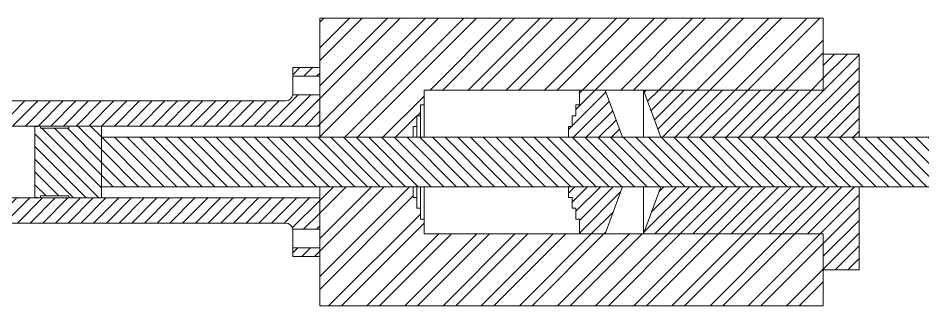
# Model space of a CAD drawing. Header units: inches. Extents: x 0 to 11, y 0 to 6.4.
# Drawn here: x 2.686 to 5.481, y 5.059 to 5.948 of the extents above; entities that cross this region are included whole.
import ezdxf

# ---------------------------------------------------------------- set-up
doc = ezdxf.new("R2010")
doc.units = ezdxf.units.IN
doc.header["$MEASUREMENT"] = 0

msp = doc.modelspace()

# ---------------------------------------------------------------- hatches: boundary and pattern name
at = {"linetype": 'Continuous'}
h = msp.add_hatch(dxfattribs=at)
h.set_pattern_fill('ANSI32', scale=0.22222, style=0)
h.paths.add_polyline_path([(5.1732, 5.9482), (3.6176, 5.9482), (3.6176, 5.5802), (3.9065, 5.5802), (3.9065, 5.6135), (3.9176, 5.6135), (3.9176, 5.6468), (3.9287, 5.6468), (3.9287, 5.6802), (3.9398, 5.6802), (3.9398, 5.726), (5.1732, 5.726)], flags=0)
h = msp.add_hatch(dxfattribs=at)
h.set_pattern_fill('ANSI31', scale=0.222222, style=0)
h.paths.add_polyline_path([(4.6176, 5.726), (4.6717, 5.5802), (5.2843, 5.5802), (5.2843, 5.8371), (5.1732, 5.8371), (5.1732, 5.726)], flags=0)
h = msp.add_hatch(dxfattribs=at)
h.set_pattern_fill('ANSI31', scale=0.222222, style=0)
edge = h.paths.add_edge_path(flags=0)
edge.add_arc((2.0982, 5.7146), 0.0222, 180, 270, ccw=False)
edge.add_line((2.0759, 5.7146), (2.0759, 5.7954))
edge.add_line((2.0759, 5.7954), (1.5065, 5.7954))
edge.add_line((1.5065, 5.7954), (1.5065, 5.7694))
edge.add_line((1.5065, 5.7694), (1.6732, 5.7694))
edge.add_line((1.6732, 5.7694), (1.6732, 5.7104))
edge.add_line((1.6732, 5.7104), (1.5065, 5.7104))
edge.add_line((1.5065, 5.7104), (1.5065, 5.6704))
edge.add_line((1.5065, 5.6704), (1.6154, 5.6704))
edge.add_line((1.6154, 5.6704), (1.812, 5.6704))
edge.add_line((1.812, 5.6704), (1.812, 5.626))
edge.add_line((1.812, 5.626), (1.8232, 5.6149))
edge.add_line((1.8232, 5.6149), (3.6176, 5.6149))
edge.add_line((3.6176, 5.6149), (3.6176, 5.7112))
edge.add_line((3.6176, 5.7112), (3.534, 5.7112))
edge.add_arc((3.512, 5.7146), 0.0222, 270, 351.2282, ccw=False)
edge.add_line((3.512, 5.6924), (2.0982, 5.6924))
h = msp.add_hatch(dxfattribs=at)
h.set_pattern_fill('ANSI31', scale=0.222222, style=0)
h.paths.add_polyline_path([(3.5343, 5.7954), (3.5343, 5.7685), (3.6176, 5.7685), (3.6176, 5.7954)], flags=0)
h = msp.add_hatch(dxfattribs=at)
h.set_pattern_fill('ANSI31', scale=0.222222, angle=90, style=0)
h.paths.add_polyline_path([(6.9988, 5.7815), (6.9433, 5.7815), (6.9433, 5.5802), (2.9433, 5.5802), (2.9433, 5.4274), (6.9433, 5.4274), (6.9433, 5.226), (6.9988, 5.226)], flags=0)
h = msp.add_hatch(dxfattribs=at)
h.set_pattern_fill('ANSI31', scale=0.222222, style=0)
h.paths.add_polyline_path([(4.3865, 5.5802), (4.5532, 5.5802), (4.4991, 5.726), (4.4199, 5.726), (4.4199, 5.6802), (4.4088, 5.6802), (4.4088, 5.6468), (4.3977, 5.6468), (4.3977, 5.6135), (4.3865, 5.6135)], flags=0)
h = msp.add_hatch(dxfattribs=at)
h.set_pattern_fill('ANSI31', scale=0.222222, angle=90, style=0)
h.paths.add_polyline_path([(2.7549, 5.6142), (2.7374, 5.6127), (2.7374, 5.3948), (2.7549, 5.3933), (2.7549, 5.3992), (2.8424, 5.3992), (2.8424, 5.3927), (2.9433, 5.3927), (2.9433, 5.6149), (2.8424, 5.6149), (2.8424, 5.6083), (2.7549, 5.6083)], flags=0)
h = msp.add_hatch(dxfattribs=at)
h.set_pattern_fill('ANSI32', scale=0.22222, style=0)
h.paths.add_polyline_path([(3.9065, 5.4274), (3.6176, 5.4274), (3.6176, 5.0593), (5.1732, 5.0593), (5.1732, 5.2815), (3.9398, 5.2815), (3.9398, 5.3274), (3.9287, 5.3274), (3.9287, 5.3607), (3.9176, 5.3607), (3.9176, 5.394), (3.9065, 5.394)], flags=0)
h = msp.add_hatch(dxfattribs=at)
h.set_pattern_fill('ANSI31', scale=0.222222, style=0)
h.paths.add_polyline_path([(4.4199, 5.2815), (4.4991, 5.2815), (4.5532, 5.4274), (4.3865, 5.4274), (4.3865, 5.394), (4.3977, 5.394), (4.3977, 5.3607), (4.4088, 5.3607), (4.4088, 5.3274), (4.4199, 5.3274)], flags=0)
h = msp.add_hatch(dxfattribs=at)
h.set_pattern_fill('ANSI31', scale=0.222222, style=0)
h.paths.add_polyline_path([(5.1732, 5.2815), (5.1732, 5.1704), (5.2843, 5.1704), (5.2843, 5.4274), (4.6717, 5.4274), (4.6176, 5.2815)], flags=0)
h = msp.add_hatch(dxfattribs=at)
h.set_pattern_fill('ANSI31', scale=0.222222, style=0)
edge = h.paths.add_edge_path(flags=0)
edge.add_arc((3.512, 5.2929), 0.0222, 8.7718, 90, ccw=False)
edge.add_line((3.534, 5.2963), (3.6176, 5.2963))
edge.add_line((3.6176, 5.2963), (3.6176, 5.3927))
edge.add_line((3.6176, 5.3927), (1.9633, 5.3927))
edge.add_line((1.9633, 5.3927), (1.9633, 5.3815))
edge.add_line((1.9633, 5.3815), (1.9732, 5.3815))
edge.add_line((1.9732, 5.3815), (1.9732, 5.2893))
edge.add_arc((1.9809, 5.2893), 0.00778, 180, 270)
edge.add_line((1.9809, 5.2815), (1.982, 5.2815))
edge.add_line((1.982, 5.2815), (1.982, 5.2121))
edge.add_line((1.982, 5.2121), (2.0759, 5.2121))
edge.add_line((2.0759, 5.2121), (2.0759, 5.2929))
edge.add_arc((2.0982, 5.2929), 0.0222, 90, 180, ccw=False)
edge.add_line((2.0982, 5.3152), (3.512, 5.3152))
h = msp.add_hatch(dxfattribs=at)
h.set_pattern_fill('ANSI31', scale=0.222222, style=0)
h.paths.add_polyline_path([(3.5343, 5.239), (3.5343, 5.2121), (3.6176, 5.2121), (3.6176, 5.239)], flags=0)

# ---------------------------------------------------------------- linework, layer by layer
at = {"color": 7, "linetype": 'Continuous', "lineweight": 15}
for p, q in [((5.1732, 5.9482), (3.6176, 5.9482)), ((3.6176, 5.9482), (3.6176, 5.5802)), ((5.1732, 5.726), (5.1732, 5.9482)), ((5.1732, 5.726), (5.1732, 5.8371)), ((5.1732, 5.8371), (5.2843, 5.8371)), ((5.2843, 5.8371), (5.2843, 5.5802)), ((3.5343, 5.7685), (3.5343, 5.7954)), ((3.5343, 5.7954), (3.6176, 5.7954)), ((3.6176, 5.7954), (3.6176, 5.7685)), ((3.5343, 5.7685), (3.6176, 5.7685)), ((3.5343, 5.7142), (3.5343, 5.7685)), ((3.6176, 5.7112), (3.534, 5.7112)), ((3.6176, 5.7112), (3.6176, 5.6149)), ((3.9398, 5.726), (5.1732, 5.726)), ((3.9398, 5.6802), (3.9398, 5.726)), ((4.4991, 5.726), (4.4199, 5.726)), ((4.4199, 5.726), (4.4199, 5.6802)), ((4.5532, 5.5802), (4.4991, 5.726)), ((4.6176, 5.726), (5.1732, 5.726)), ((4.6717, 5.5802), (4.6176, 5.726)), ((4.6176, 5.5802), (4.6176, 5.726)), ((2.0982, 5.6924), (3.512, 5.6924)), ((3.9287, 5.6802), (3.9398, 5.6802)), ((3.9287, 5.6468), (3.9287, 5.6802)), ((3.9398, 5.6802), (3.9398, 5.5802)), ((4.4199, 5.6802), (4.4088, 5.6802)), ((4.4088, 5.6802), (4.4088, 5.6468)), ((3.9176, 5.6468), (3.9287, 5.6468)), ((3.9176, 5.6135), (3.9176, 5.6468)), ((3.9287, 5.6468), (3.9287, 5.5802)), ((4.4088, 5.6468), (4.3977, 5.6468)), ((4.3977, 5.6468), (4.3977, 5.6135)), ((3.6176, 5.6149), (1.8232, 5.6149)), ((2.7549, 5.6142), (2.7374, 5.6127)), ((2.7374, 5.6127), (2.7374, 5.3948)), ((2.7549, 5.6083), (2.7549, 5.6142)), ((2.8424, 5.6083), (2.7549, 5.6083)), ((2.8424, 5.6149), (2.8424, 5.6083)), ((2.9433, 5.6149), (2.8424, 5.6149)), ((2.9433, 5.3927), (2.9433, 5.6149)), ((3.9065, 5.6135), (3.9176, 5.6135)), ((3.9065, 5.5802), (3.9065, 5.6135)), ((3.9176, 5.6135), (3.9176, 5.5802)), ((4.3977, 5.6135), (4.3865, 5.6135)), ((4.3865, 5.6135), (4.3865, 5.5802)), ((2.9433, 5.4274), (2.9433, 5.5802)), ((2.9433, 5.5802), (6.9433, 5.5802)), ((3.6176, 5.5802), (3.9065, 5.5802)), ((4.3865, 5.5802), (4.5532, 5.5802)), ((5.2843, 5.5802), (4.6717, 5.5802)), ((6.9433, 5.4274), (2.9433, 5.4274)), ((3.9065, 5.4274), (3.6176, 5.4274)), ((3.6176, 5.4274), (3.6176, 5.0593)), ((3.9065, 5.394), (3.9065, 5.4274)), ((3.9176, 5.4274), (3.9176, 5.394)), ((3.9287, 5.4274), (3.9287, 5.3607)), ((3.9398, 5.4274), (3.9398, 5.3274)), ((4.5532, 5.4274), (4.3865, 5.4274)), ((4.3865, 5.4274), (4.3865, 5.394)), ((4.4991, 5.2815), (4.5532, 5.4274)), ((4.6176, 5.2815), (4.6717, 5.4274)), ((4.6176, 5.2815), (4.6176, 5.4274)), ((4.6717, 5.4274), (5.2843, 5.4274)), ((5.2843, 5.4274), (5.2843, 5.1704)), ((2.7549, 5.3992), (2.8424, 5.3992)), ((2.7549, 5.3933), (2.7549, 5.3992)), ((2.8424, 5.3992), (2.8424, 5.3927)), ((1.9633, 5.3927), (3.6176, 5.3927)), ((2.7374, 5.3948), (2.7549, 5.3933)), ((2.8424, 5.3927), (2.9433, 5.3927)), ((3.6176, 5.3927), (3.6176, 5.2963)), ((3.9176, 5.394), (3.9065, 5.394)), ((3.9176, 5.3607), (3.9176, 5.394)), ((4.3865, 5.394), (4.3977, 5.394)), ((4.3977, 5.394), (4.3977, 5.3607)), ((3.9287, 5.3607), (3.9176, 5.3607)), ((3.9287, 5.3274), (3.9287, 5.3607)), ((4.3977, 5.3607), (4.4088, 5.3607)), ((4.4088, 5.3607), (4.4088, 5.3274)), ((3.512, 5.3152), (2.0982, 5.3152)), ((3.9398, 5.3274), (3.9287, 5.3274)), ((3.9398, 5.2815), (3.9398, 5.3274)), ((4.4088, 5.3274), (4.4199, 5.3274)), ((4.4199, 5.3274), (4.4199, 5.2815)), ((3.534, 5.2963), (3.6176, 5.2963)), ((3.5343, 5.239), (3.5343, 5.2933)), ((5.1732, 5.2815), (3.9398, 5.2815)), ((4.4199, 5.2815), (4.4991, 5.2815)), ((5.1732, 5.2815), (4.6176, 5.2815)), ((5.1732, 5.1704), (5.1732, 5.2815)), ((5.1732, 5.0593), (5.1732, 5.2815)), ((3.6176, 5.239), (3.5343, 5.239)), ((3.5343, 5.2121), (3.5343, 5.239)), ((3.6176, 5.239), (3.6176, 5.2121)), ((3.6176, 5.2121), (3.5343, 5.2121)), ((5.2843, 5.1704), (5.1732, 5.1704)), ((3.6176, 5.0593), (5.1732, 5.0593))]:
    msp.add_line(p, q, dxfattribs=at)
for centre, start, end in [((3.512, 5.7146), 270, 351.2282), ((3.512, 5.2929), 8.7718, 90)]:
    msp.add_arc(centre, 0.0222, start, end, dxfattribs=at)
for points, knots in [([(3.534, 5.7112), (3.534, 5.7112), (3.534, 5.7113), (3.5341, 5.7115), (3.5341, 5.7117), (3.5342, 5.7125), (3.5343, 5.7132), (3.5343, 5.7142)], [0, 0, 0, 0, 0.25, 0.25, 0.5, 0.5, 1, 1, 1, 1]), ([(3.5342, 5.2939), (3.5342, 5.2947), (3.5341, 5.2962), (3.534, 5.2963), (3.534, 5.2963)], [0, 0, 0, 0, 0.607697, 1, 1, 1, 1])]:
    msp.add_open_spline(points, degree=3, knots=knots, dxfattribs=at)

doc.saveas('drawing.dxf')
